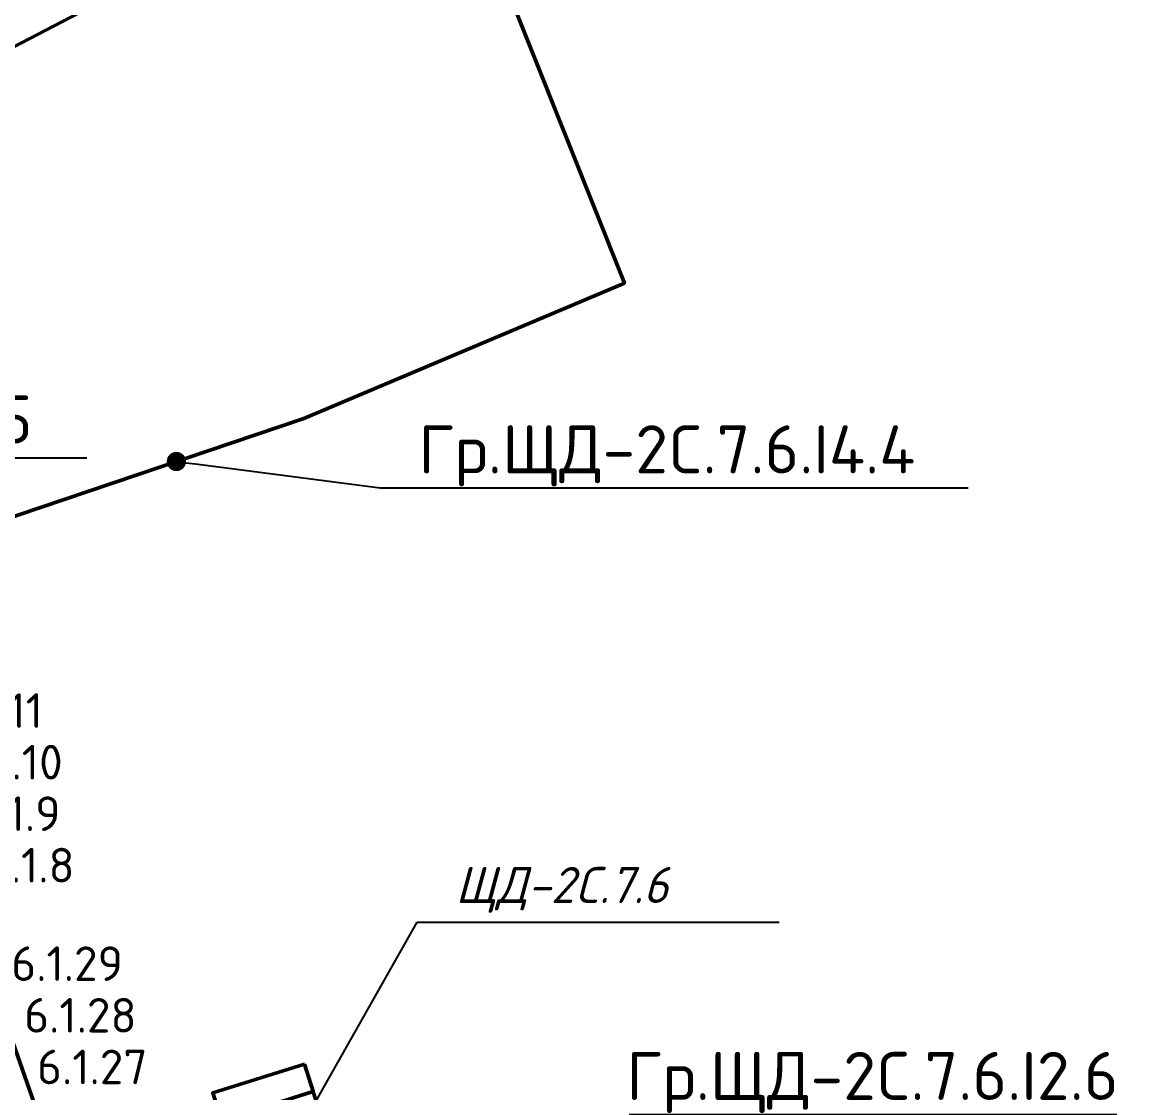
# Model space of a CAD drawing. Header units: millimetres. Extents: x -500444 to 437433, y -1435259 to 1593622.
# Drawn here: x -65603 to -59812, y -1334153 to -1328581 of the extents above; entities that cross this region are included whole.
import ezdxf
from ezdxf import colors
from ezdxf.entities.mleader import LeaderData, LeaderLine
from ezdxf.math import Vec2, Vec3

# ---------------------------------------------------------------- set-up
doc = ezdxf.new("R2010")
doc.units = ezdxf.units.MM
for name, color, linetype, lineweight in [('_Гр.ЩД-2C.7.6.I2.6', 6, 'Continuous', 50), ('_Гр.ЩД-2C.7.6.I4.1', 6, 'Continuous', 50), ('_Гр.ЩД-2C.7.6.I4.4', 6, 'Continuous', 50), ('_Гр.ЩД-2C.7.6.I4.5', 6, 'Continuous', 50), ('_освещение_dali', 3, 'Continuous', 50)]:
    doc.layers.add(name, color=color, linetype=linetype, lineweight=lineweight)
doc.styles.add('ISOCPEUR', font='isocpeur.ttf', dxfattribs={"height": 250})
doc.styles.add('TableTextStyle', font='isocpeur.ttf', dxfattribs={"width": 0.9})
doc.styles.add('Шрифт - 200', font='', dxfattribs={"height": 200})
doc.styles.get('Шрифт - 200').set_extended_font_data('GOST Common', italic=True)

# ---------------------------------------------------------------- blocks, each defined once
blk = doc.blocks.new('_Dot')
at = {"color": 0, "linetype": 'ByBlock', "lineweight": -2}
blk.add_line((-0.5, 0), (-1, 0), dxfattribs=at)
at = {"color": 0, "linetype": 'ByBlock', "const_width": 0.5}
blk.add_lwpolyline([(-0.25, 0, 1), (0.25, 0, 1)], format="xyb", close=True, dxfattribs=at)
blk = doc.blocks.new('A$C7830629c')
at = {"layer": '_освещение_dali', "linetype": 'Continuous'}
for points in [[(250, -250), (250, 250), (-250, 250), (-250, -250)], [(250, -250), (250, 250), (100, 250), (100, -250)]]:
    blk.add_lwpolyline(points, close=True, dxfattribs=at)
blk = doc.blocks.new('Гр.ЩД-2C.7.6.I4.1')
at = {"layer": '_Гр.ЩД-2C.7.6.I4.1', "ltscale": 100, "style": 'TableTextStyle'}
for tag, p in [('80А', (11121.5, 63739.4, 8800)), ('80А', (11144.1, 63461.8, 8800)), ('80А', (11166.8, 63184.1, 8800)), ('80А', (11189.5, 62906.5, 8800)), ('80А', (11212.1, 62628.8, 8800)), ('80А', (11234.8, 62351.2, 8800)), ('80А', (11257.5, 62073.6, 8800)), ('80', (9344.8, 61441.3, 8800)), ('80', (9367.5, 61163.6, 8800)), ('80', (9390.2, 60885.9, 8800)), ('80', (9412.8, 60608.2, 8800)), ('80', (9435.5, 60330.6, 8800)), ('80', (9458.2, 60052.9, 8800)), ('80', (9480.8, 59775.2, 8800)), ('80', (12677.3, 58360, 8800)), ('80', (12700, 58082.3, 8800)), ('80', (12722.6, 57804.7, 8800)), ('80', (12745.3, 57527, 8800)), ('80', (12767.9, 57249.4, 8800)), ('80', (12790.6, 56971.7, 8800)), ('80', (12813.3, 56694.1, 8800)), ('80А', (13757.4, 56060.2, 8800)), ('80', (10001.7, 55793.5, 8800)), ('80А', (13780.1, 55782.6, 8800)), ('80', (10024.4, 55515.9, 8800)), ('80А', (13802.8, 55504.9, 8800)), ('80', (10047, 55238.2, 8800)), ('80А', (13825.4, 55227.3, 8800)), ('80', (10069.7, 54960.6, 8800)), ('80А', (13848.1, 54949.6, 8800)), ('80', (10092.3, 54682.9, 8800)), ('80А', (13870.8, 54672, 8800)), ('80', (10115, 54405.3, 8800)), ('80А', (13893.4, 54394.3, 8800)), ('80А', (21230, 54151.4, 4000)), ('80', (10137.7, 54127.6, 8800)), ('80А', (21299.5, 53883.3, 4000)), ('80А', (21369, 53615.2, 4000)), ('80А', (21438.5, 53347, 4000)), ('80', (21571.3, 52834.4, 4000)), ('80', (21638.3, 52565.7, 4000)), ('80', (21705.4, 52296.9, 4000)), ('80', (21772.4, 52028.1, 4000)), ('80', (21997.4, 51725.4, 4000)), ('80А', (20193.8, 51485.3, 4000)), ('80', (22059.3, 51455.4, 4000)), ('80А', (20260, 51216.3, 4000)), ('80', (22121.2, 51185.4, 4000)), ('80А', (20326.2, 50947.4, 4000)), ('80', (22183.2, 50915.4, 4000)), ('80А', (20392.3, 50678.4, 4000)), ('55', (12355.7, 50106.7, 6620)), ('55А', (21804.3, 46372.7, 6620)), ('55', (17169.2, 44953.7, 6620)), ('55А', (12628.6, 44369.1, 6620))]:
    blk.add_attdef(tag, p, '', height=180, dxfattribs=at)

msp = doc.modelspace()

# ---------------------------------------------------------------- linework, layer by layer
at = {"layer": '_Гр.ЩД-2C.7.6.I4.1', "ltscale": 100}
msp.add_lwpolyline([(-64222.1, -1334555.4), (-63620.3, -1336845.7), (-64686, -1337099), (-65164.5, -1335569.5), (-65348.9, -1334757.6), (-65942.7, -1333062.5)], dxfattribs=at)
at = {"layer": '_Гр.ЩД-2C.7.6.I4.4', "ltscale": 100}
msp.add_lwpolyline([(-68246.6, -1332031.1), (-64136.5, -1330642.5), (-62468.2, -1329938.1), (-63421.7, -1327546.8)], dxfattribs=at)
at = {"layer": '_Гр.ЩД-2C.7.6.I4.5', "ltscale": 100}
msp.add_lwpolyline([(-66449.1, -1329125.6), (-64973.8, -1328355.6), (-65917.3, -1326731.4)], dxfattribs=at)

# ---------------------------------------------------------------- block references
at = {"color": 3, "lineweight": 50, "ltscale": 100, "rotation": 107.4898854157448}
msp.add_blockref('A$C7830629c', (-64297.3, -1334316.9), dxfattribs=at)
at = {"layer": '_Гр.ЩД-2C.7.6.I4.1'}
ref = msp.add_blockref('Гр.ЩД-2C.7.6.I4.1', (-87231.4, -1386405.3), dxfattribs=at)
ref.add_attrib('80А', '6.1.8', (-65792.9, -1333058.2, 4000), dxfattribs={"ltscale": 100, "height": 180, "style": 'TableTextStyle'})
ref.add_attrib('80А', '6.1.9', (-65862.5, -1332790.1, 4000), dxfattribs={"ltscale": 100, "height": 180, "style": 'TableTextStyle'})
ref.add_attrib('80А', '6.1.10', (-65932, -1332522, 4000), dxfattribs={"ltscale": 100, "height": 180, "style": 'TableTextStyle'})
ref.add_attrib('80А', '6.1.11', (-66001.5, -1332253.8, 4000), dxfattribs={"ltscale": 100, "height": 180, "style": 'TableTextStyle'})
ref.add_attrib('80', '6.1.27', (-65526.1, -1334108.4, 4000), dxfattribs={"ltscale": 100, "height": 180, "style": 'TableTextStyle'})
ref.add_attrib('80', '6.1.28', (-65593.1, -1333839.6, 4000), dxfattribs={"ltscale": 100, "height": 180, "style": 'TableTextStyle'})
ref.add_attrib('80', '6.1.29', (-65660.1, -1333570.9, 4000), dxfattribs={"ltscale": 100, "height": 180, "style": 'TableTextStyle'})

# ---------------------------------------------------------------- leaders
at = {"layer": '_Гр.ЩД-2C.7.6.I2.6'}
ml = msp.add_multileader_mtext('Standard', dxfattribs=at)
ml.set_content('Гр.ЩД-2C.7.6.I2.6', color=256, style='ISOCPEUR')
ml.set_leader_properties()
ml.set_arrow_properties(name='DOT')
ml.build(insert=Vec2(0, 0))
ml.multileader.update_dxf_attribs({"has_dogleg": 0, "text_left_attachment_type": 6, "text_right_attachment_type": 6, "arrow_head_size": 100})
ctx = ml.context
ctx.base_point, ctx.char_height, ctx.arrow_head_size, ctx.landing_gap_size, ctx.plane_origin = Vec3(-62658.3, -1334265.2), 250, 100, 200, Vec3(25511, -1206771)
ctx.left_attachment, ctx.right_attachment = 6, 6
notes = []
notes.append((ctx, [(0, (1, 1, 0), (-62666.3, -1334265.2), (1, 0), 8, [(1, [(-62152, -1337289.2)], 0, [])])]))
ctx.mtext.insert, ctx.mtext.flow_direction = Vec3(-62458.3, -1333940.2), 5
at = {"layer": '_Гр.ЩД-2C.7.6.I4.4'}
ml = msp.add_multileader_mtext('Standard', dxfattribs=at)
ml.set_content('Гр.ЩД-2C.7.6.I4.4', color=256, style='ISOCPEUR')
ml.set_leader_properties()
ml.set_arrow_properties(name='DOT')
ml.build(insert=Vec2(0, 0))
ml.multileader.update_dxf_attribs({"has_dogleg": 0, "text_left_attachment_type": 6, "text_right_attachment_type": 6, "arrow_head_size": 100})
ctx = ml.context
ctx.base_point, ctx.char_height, ctx.arrow_head_size, ctx.landing_gap_size, ctx.plane_origin = Vec3(-63740.5, -1331003.7), 250, 100, 200, Vec3(24244.9, -1203556.6)
ctx.left_attachment, ctx.right_attachment = 6, 6
notes.append((ctx, [(0, (1, 1, 0), (-63748.5, -1331003.7), (1, 0), 8, [(1, [(-64800.6, -1330866.9)], 0, [])])]))
ctx.mtext.insert, ctx.mtext.flow_direction = Vec3(-63540.5, -1330678.7), 5
at = {"layer": '_Гр.ЩД-2C.7.6.I4.5'}
ml = msp.add_multileader_mtext('Standard', dxfattribs=at)
ml.set_content('Гр.ЩД-2C.7.6.I4.5', color=256, style='ISOCPEUR')
ml.set_leader_properties()
ml.set_arrow_properties(name='DOT')
ml.build(insert=Vec2(0, 0))
ml.multileader.update_dxf_attribs({"has_dogleg": 0, "text_left_attachment_type": 6, "text_right_attachment_type": 6, "arrow_head_size": 100})
ctx = ml.context
ctx.base_point, ctx.char_height, ctx.arrow_head_size, ctx.landing_gap_size, ctx.plane_origin = Vec3(-68329.3, -1330848), 250, 100, 200, Vec3(19656.1, -1203400.9)
ctx.left_attachment, ctx.right_attachment = 6, 6
notes.append((ctx, [(0, (1, 1, 0), (-68337.3, -1330848), (1, 0), 8, [(1, [(-68584.6, -1330239.1)], 0, [])])]))
ctx.mtext.insert, ctx.mtext.flow_direction = Vec3(-68129.3, -1330523), 5
at = {"layer": '_освещение_dali'}
ml = msp.add_multileader_mtext('Standard', dxfattribs=at)
ml.set_content('{\\H0.75x;ЩД-2C.7.6}', color=256, style='Шрифт - 200')
ml.set_leader_properties()
ml.set_arrow_properties(name='DOT')
ml.build(insert=Vec2(0, 0))
ml.multileader.update_dxf_attribs({"has_dogleg": 0, "text_left_attachment_type": 6, "text_right_attachment_type": 6, "arrow_head_size": 100})
ctx = ml.context
ctx.base_point, ctx.char_height, ctx.arrow_head_size, ctx.landing_gap_size, ctx.plane_origin = Vec3(-63547.7, -1333264.9), 250, 100, 200, Vec3(21792.5, -1204941)
ctx.left_attachment, ctx.right_attachment = 6, 6
notes.append((ctx, [(0, (1, 1, 0), (-63555.7, -1333264.9), (1, 0), 8, [(1, [(-64098.8, -1334242.3)], 0, [])])]))
ctx.mtext.insert, ctx.mtext.flow_direction = Vec3(-63347.7, -1332977.4), 5
for ctx, leaders in notes:
    for number, flags, end, landing, length, lines in leaders:
        leader = LeaderData()
        leader.index, (leader.has_last_leader_line, leader.has_dogleg_vector, leader.attachment_direction) = number, flags
        leader.last_leader_point, leader.dogleg_vector, leader.dogleg_length = Vec3(end), Vec3(landing), length
        for number, points, colour, breaks in lines:
            line = LeaderLine()
            line.index, line.vertices, line.color, line.breaks = number, Vec3.list(points), colors.encode_raw_color(colour), breaks
            leader.lines.append(line)
        ctx.leaders.append(leader)

doc.saveas('drawing.dxf')
